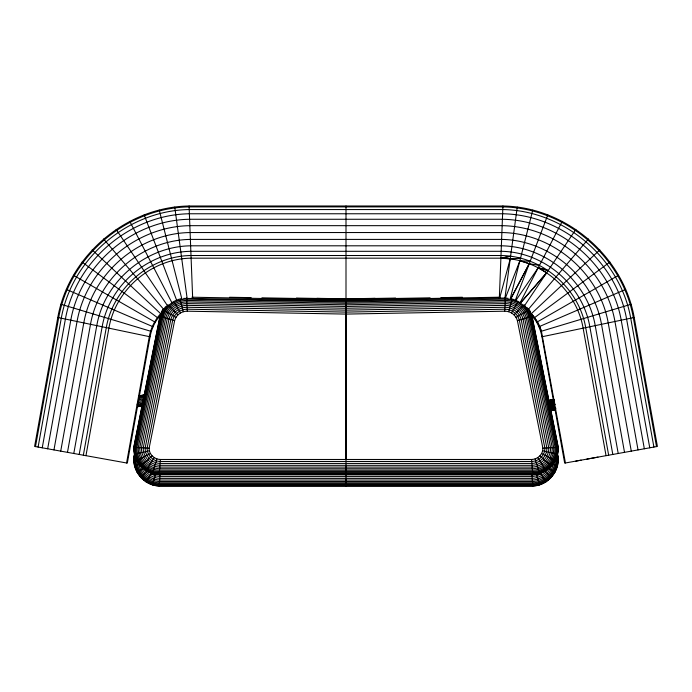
<?xml version="1.0" encoding="UTF-8"?>
<svg xmlns="http://www.w3.org/2000/svg" width="692" height="692" viewBox="0 0 692 692"><rect width="100%" height="100%" fill="white"/><g stroke="black" fill="none" stroke-linecap="round" stroke-linejoin="round"><path stroke-width="1.04" d="M346.009 486L346 206M346.009 459.471L346.009 298.849L375.116 298.321M656.509 446.599L633.318 317.645C622.385 256.3 565.174 207.808 502.885 206.899L502.92 206L189.08 206C126.394 206.908 68.802 255.711 57.791 317.464L34.6 446.435L127.328 463.112L150.052 336.788C151.548 328.752 155.086 321.053 160.587 314.972M499.33 298.39L502.92 206C565.606 206.908 623.198 255.711 634.209 317.464L657.4 446.435L564.672 463.112L541.948 336.788C540.452 328.752 536.914 321.053 531.413 314.972M346.285 314.082L504.719 311.201L505.463 297.993L508.326 298.373M529.7 310.596L532.044 316.253L558.262 447.352C558.876 461.469 546.983 474.279 532.857 474.712L159.151 474.712L160.432 459.471L531.577 459.471C537.623 459.453 543.099 454.298 542.883 448.148L517.4 320.707C515.972 315.024 510.54 311.08 504.719 311.201M557.441 453.788C561.644 469.211 548.704 485.68 532.857 486L159.151 486L160.103 474.712C150.553 474.305 141.505 469.072 136.912 460.613M553.496 461.685C552.934 472.446 543.09 481.182 532.485 481.537L159.532 481.537C148.927 481.182 139.075 472.446 138.512 461.685M554.993 459.808C555.209 471.935 544.613 482.497 532.598 482.852L159.419 482.852C147.396 482.497 136.808 471.935 137.016 459.808M556.204 458.753C556.766 471.797 545.728 483.587 532.684 483.959L159.324 483.959C146.28 483.587 135.251 471.797 135.805 458.753M504.814 298.814L517.244 207.107M134.568 453.788C130.373 469.211 143.305 485.68 159.151 486M35.491 446.599L58.682 317.645C69.615 256.3 126.835 207.808 189.115 206.899L502.885 206.899M38.103 447.067L61.277 318.19C71.994 258.004 128.115 210.429 189.219 209.555L502.781 209.555C563.885 210.429 620.006 258.004 630.723 318.19L653.897 447.067M42.247 447.811L65.403 319.055C75.774 260.72 130.165 214.606 189.383 213.767L502.617 213.767C561.835 214.606 616.226 260.72 626.597 319.055L649.753 447.811M47.662 448.788L70.792 320.188C80.696 264.266 132.829 220.047 189.599 219.269L502.401 219.269C559.171 220.047 611.304 264.266 621.208 320.188L644.338 448.788M53.959 449.921L77.054 321.495C86.431 268.392 135.943 226.388 189.85 225.67L502.15 225.67C556.057 226.388 605.569 268.392 614.946 321.495L638.041 449.921M60.723 451.132L83.784 322.904C92.581 272.812 139.274 233.195 190.11 232.538L501.89 232.538C552.726 233.195 599.419 272.812 608.216 322.904L631.277 451.132M67.479 452.352L90.505 324.314C98.74 277.241 142.613 239.994 190.378 239.406L501.622 239.406C549.387 239.994 593.26 277.241 601.495 324.314L624.521 452.352M73.784 453.485L96.776 325.629C104.475 281.367 145.718 246.335 190.629 245.807L501.371 245.807C546.282 246.335 587.525 281.367 595.224 325.629L618.216 453.485M79.191 454.454L102.156 326.754C109.397 284.905 148.382 251.776 190.845 251.308L501.155 251.308C543.618 251.776 582.603 284.905 589.843 326.754L612.809 454.454M83.343 455.206L106.291 327.619C113.177 287.63 150.432 255.953 191.001 255.521L500.999 255.521C541.568 255.953 578.823 287.63 585.709 327.619L608.657 455.206M85.955 455.673L108.886 328.164C115.555 289.334 151.721 258.583 191.104 258.177L500.896 258.177C540.279 258.583 576.445 289.334 583.114 328.164L606.045 455.673M126.575 462.974L149.299 336.632C150.856 328.103 154.783 320.05 160.665 313.675M159.151 474.712C145.026 474.279 133.132 461.469 133.746 447.352L159.964 316.253L162.309 310.596M134.698 453.891L133.746 458.64L136.921 458.805M134.828 453.909C130.364 469.185 143.512 485.568 159.16 485.871L532.849 485.871C548.496 485.568 561.644 469.185 557.19 453.909M135.208 453.969C130.797 469.029 143.763 485.196 159.195 485.481L532.814 485.481C548.254 485.196 561.221 469.029 556.801 453.969M135.476 455.916C132.431 470.179 144.896 484.53 159.246 484.841L532.762 484.841C547.112 484.53 559.577 470.179 556.541 455.916M160.432 459.471C154.394 459.453 148.91 454.298 149.126 448.148L174.618 320.707C176.036 315.024 181.477 311.08 187.29 311.201L345.732 314.082M532.546 210.999L532.754 210.126L510.203 298.78M508.698 311.729L511.846 299.947L505.402 299.1L346.061 301.997M499.581 298.408L510.22 258.894L520.522 258.202M152.361 473.562L156.885 458.874M152.361 484.85L155.709 473.968M551.386 465.162C549.18 473.657 541.014 479.668 532.356 480.04L159.653 480.04C150.994 479.668 142.829 473.657 140.623 465.162M515.298 300.397L547.822 214.892M505.073 298.866L519.874 260.772L530.184 261.256M162.707 309.644L160.094 316.296L133.876 447.361L134.525 454.186M519.683 303.52L562.241 221.345M511.596 312.931L518.247 301.401L523.498 305.432L527.529 310.673L530.081 316.85L556.204 447.456C556.766 460.509 545.728 472.29 532.684 472.671L159.324 472.671C146.28 472.29 135.251 460.509 135.805 447.456L161.928 316.85L164.488 310.673L168.511 305.432L173.761 301.401L180.413 312.931M146.09 470.69L154.264 457.672M146.09 481.978L151.133 473.942L147.733 471.131L140.779 477.584M524.181 306.184L575.839 229.398M515.159 301.487L538.212 267.752L548.151 270.555L538.22 267.752L546.663 272.76L519.917 303.65L546.663 272.76M165.596 306.729L163.156 309.912L160.466 316.408L134.274 447.378C133.668 461.227 145.346 473.769 159.195 474.193L532.814 474.193C546.663 473.769 558.34 461.227 557.743 447.378L531.543 316.408L528.852 309.912L527.027 307.525M528.342 309.341L588.425 238.956M514.087 314.843L524.129 304.8L528.299 310.232L530.928 316.599L557.095 447.413C557.674 460.924 546.273 473.146 532.762 473.553L159.246 473.553C145.744 473.146 134.335 460.924 134.914 447.413L161.08 316.599L163.719 310.232L167.888 304.8L177.922 314.843M530.773 314.203L599.834 249.881M140.779 466.296L152.041 455.838M151.133 473.942L155.146 475.785L159.947 476.598L532.07 476.598L536.862 475.785L540.876 473.942L544.275 471.131L551.23 477.584M533.973 318.06L609.929 262.043M515.998 317.334L529.19 309.713L531.923 316.296L558.133 447.361C558.781 461.815 546.299 474.565 531.906 474.712L532.857 486M536.715 322.256L618.562 275.278M136.791 460.673L150.38 453.485M136.791 471.961L143.581 468.372C146.816 474.288 153.096 478.051 159.791 478.388L532.217 478.388C538.912 478.051 545.192 474.288 548.427 468.372L555.218 471.961M538.956 326.736L625.629 289.412M174.635 301.037L179.003 299.229M345.948 301.997L186.606 299.1C175.794 299.126 165.829 306.738 162.992 317.178L136.921 447.516C136.393 459.981 146.964 471.217 159.419 471.563L532.598 471.563C545.054 471.217 555.615 459.981 555.088 447.516L529.017 317.178C526.673 308.943 520.09 302.3 511.846 299.947M517.4 320.707L532.044 316.253M540.668 331.451L631.043 304.255M554.923 404.292L549.794 405.521L554.984 404.569M554.162 405.858L550.053 406.844L554.214 406.1M549.526 404.206L554.664 402.986M550.304 408.081L554.413 407.104M549.284 402.986L554.43 401.793M550.521 409.154L555.659 407.96M134.395 454.212L149.377 450.786M134.395 465.508L140.251 464.168M549.076 401.94L554.223 400.78M555.832 408.825L550.685 409.984L554.837 409.206M554.076 400.037L548.92 401.144L554.093 400.14M554.941 409.742L550.797 410.555L554.915 409.621M541.948 336.788L634.209 317.464M548.817 400.659L552.951 399.812M550.832 410.702L554.967 409.854L550.832 410.711M139.654 395.738L143.798 394.907M138.66 396.118L143.832 395.08M138.763 396.628L143.936 395.59M138.919 397.442L144.1 396.404M139.135 398.497L144.308 397.459M138.348 399.933L143.521 398.903M137.578 401.464L143.78 400.227M137.838 402.787L144.048 401.55M137.051 404.223L143.261 402.986M137.267 405.287L142.44 404.249M137.431 406.1L142.604 405.062M137.526 406.611L142.699 405.573M137.561 406.784L141.704 405.953M548.791 400.495L552.925 399.665M553.998 399.63L548.825 400.668L552.977 399.933M549.085 401.991L554.257 400.953M549.301 403.047L553.436 402.225M549.543 404.284L554.716 403.246M549.284 408.367L554.456 407.328M550.529 409.214L555.702 408.185M550.797 410.538L554.932 409.716M500.904 258.177L510.584 256.265L500.896 258.177L510.22 258.894M548.791 400.504L552.934 399.699M575.779 461.114L581.124 460.154M586.885 459.125L597.974 457.127M179.877 298.875L181.78 298.624M183.683 298.373L345.965 300.89L505.463 297.993M542.883 448.148L558.262 447.352M555.088 458.805L558.262 458.64L557.319 453.891M296.41 298.079L346 298.979L395.599 298.079M261.913 297.837L346 299.368L430.095 297.837M440.873 297.647L462.438 297.249M500.126 297.205L346.026 300.008L191.883 297.205M346.087 303.312L505.333 300.415C515.601 300.423 525.072 307.637 527.754 317.559L553.764 447.586C554.257 459.367 544.241 469.937 532.485 470.249L159.532 470.249C147.768 469.937 137.751 459.367 138.253 447.586L164.255 317.559C166.936 307.637 176.417 300.423 186.684 300.415L345.922 303.312M346.112 304.809L505.247 301.92C514.891 301.902 523.809 308.667 526.318 318L552.251 447.663C552.709 458.658 543.324 468.484 532.356 468.752L159.653 468.752C148.685 468.484 139.308 458.658 139.767 447.663L165.699 318C168.199 308.667 177.117 301.902 186.771 301.92L345.896 304.809M346.147 306.469L505.151 303.58C514.113 303.546 522.408 309.8 524.718 318.484L550.572 447.75C550.988 457.879 542.303 466.875 532.217 467.091L159.791 467.091C149.706 466.875 141.021 457.879 141.436 447.75L167.291 318.484C169.601 309.8 177.896 303.546 186.857 303.58L345.87 306.469M346.173 308.251L505.048 305.362C513.274 305.31 520.903 311.028 523.005 319.003L548.773 447.845C549.145 457.04 541.205 465.136 532.07 465.309L159.947 465.309C150.804 465.136 142.872 457.04 143.244 447.845L169.012 319.003C171.114 311.028 178.735 305.31 186.961 305.362L345.836 308.251M346.208 310.137L504.944 307.257C512.391 307.17 519.303 312.317 521.188 319.557L546.87 447.94C547.19 456.149 540.045 463.294 531.906 463.415L160.103 463.415C151.963 463.294 144.827 456.149 145.147 447.94L170.82 319.557C172.706 312.317 179.617 307.17 187.065 307.257L345.801 310.137M346.242 312.092L504.831 309.212C511.474 309.108 517.659 313.658 519.311 320.128L544.889 448.044C545.166 455.232 538.843 461.391 531.741 461.46L160.267 461.46C153.166 461.391 146.851 455.232 147.119 448.044L172.706 320.128C174.358 313.658 180.543 309.108 187.177 309.212L345.766 312.092M159.16 474.582L532.857 474.712M316.893 298.321L346.009 298.849M229.58 297.249L251.135 297.647M149.126 448.148L133.746 447.352M510.229 298.624L512.141 298.875M539.431 265.391L529.242 263.738L519.874 260.772M57.791 317.464L150.052 336.788M542.64 450.786L557.622 454.212M551.758 464.168L557.622 465.508M60.957 304.255L151.332 331.451M159.964 316.253L174.618 320.707M513.014 299.229L517.374 301.037M66.371 289.412L153.044 326.736M541.637 453.485L555.218 460.673M73.439 275.278L155.285 322.256M176.01 317.334L162.819 309.713M82.071 262.043L158.027 318.06M539.968 455.838L551.23 466.296M92.166 249.881L161.227 314.203M103.575 238.956L163.658 309.341M116.161 229.398L167.819 306.184M537.745 457.672L545.919 470.69M540.876 473.942L545.919 481.978M129.759 221.345L172.317 303.52M144.178 214.892L176.702 300.397M541.412 331.226L537.381 321.875L531.335 313.675A44.625 44.625 0 0 1 541.421 331.226L565.425 462.974M535.132 458.874L539.656 473.562M536.3 473.968L539.656 484.85M180.162 299.947L183.319 311.729M159.246 210.126L181.797 298.78M174.756 207.107L187.186 298.814M531.577 459.471L532.849 474.582M186.546 297.993L187.29 311.201M189.08 206L192.67 298.39M529.242 263.738L510.679 298.935L529.242 263.738"/></g></svg>
